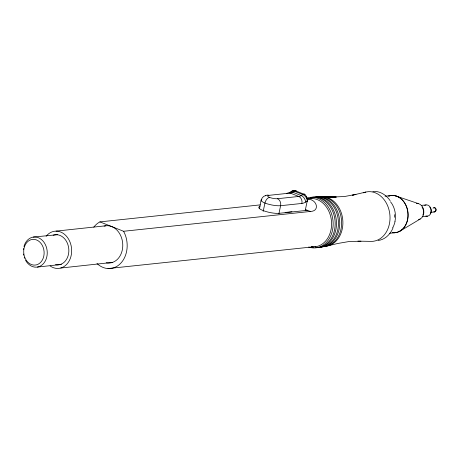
<?xml version="1.0" encoding="UTF-8"?>
<svg xmlns="http://www.w3.org/2000/svg" width="459" height="459" viewBox="0 0 459 459"><rect width="100%" height="100%" fill="white"/><g stroke="black" fill="none" stroke-linecap="round" stroke-linejoin="round"><path stroke-width="0.69" d="M290.576 192.487A5.571 3.678 59.1 0 1 294.38 191.196L302.894 194.57A5.571 3.678 59.1 0 1 307.255 200.858L307.255 200.858A2.226 0.459 9.7 0 0 307.266 200.273M307.249 200.91L305.269 210.325A2.226 0.522 12 0 0 305.459 209.763M394.941 221.536L395.256 219.666A19.857 15.686 83.9 0 0 392.52 204.748A19.995 15.767 84 0 0 390.448 201.753M259.519 208.386C260.758 204.025 260.081 196.704 265.824 195.477M263.191 211.364L264.946 203.079A5.577 3.167 -68.4 0 1 269.485 197.427A6.128 1.44 12 0 1 268.963 195.339A5.571 4.389 83.9 0 0 265.48 195.798M278.888 213.796L280.61 205.701A5.571 4.389 83.9 0 0 277.477 198.718A6.128 1.44 12 0 1 269.49 197.422M393.019 227.876C390.494 234.165 385.095 239.684 378.118 240.47M261.842 199.338A11.693 2.748 12 0 0 264.946 203.079A11.693 2.748 12 0 0 280.61 205.701L301.902 203.44A16.708 9.496 -68.4 0 0 305.596 202.109L307.22 201.134A2.226 0.522 12 0 0 307.323 200.52M399.858 231.21L420.26 218.983M327.496 245.921L337.64 243.499L349.184 241.509L360.958 241.199M365.789 192.063L352.414 195.207L355.966 194.375L344.388 196.544L332.689 197.02L320.48 196.888L336.309 197.083L323.337 196.813M93.774 227.182A24.275 19.14 83.9 0 1 99.924 221.892L123.591 231.273L310.29 211.461C320.577 211.278 316.612 198.85 307.897 199.332M385.049 196.222L390.678 195.568M37.299 267.092L61.46 264.424M60.754 268.033L112.535 262.399M56.05 231.124L105.995 225.765M268.963 195.339L290.249 193.078A11.136 6.334 -68.4 0 0 292.716 192.195L294.38 191.196A11.136 6.334 -68.4 0 1 295.292 190.732L304.185 194.283A5.502 4.257 79.3 0 1 305.333 195.121L305.642 195.465A5.548 4.263 78.5 0 1 306.279 196.32M277.477 198.718L298.763 196.458A11.136 6.334 -68.4 0 0 301.23 195.568L302.894 194.57A11.136 6.334 -68.4 0 1 303.806 194.105A2.226 1.268 -68.4 0 1 305.046 194.828M99.924 221.892L260.259 204.875M285.171 212.46L291.981 211.737M307.398 210.314L279.124 213.315A11.693 2.748 12 0 1 264.045 210.911A11.693 2.748 12 0 1 259.897 206.475M421.419 205.397L426.032 204.909M430.978 212.333L434.524 211.955M107.957 268.567L312.751 246.89M389.513 233.275L395.687 232.638M33.249 237.079L57.461 234.687M422.16 216.654L427.553 216.166M372.897 191.483C379.886 190.783 386.323 195.035 390.116 200.652M357.917 241.147L370.12 241.359A24.929 19.651 83.9 0 0 389.725 213.412A24.929 19.651 83.9 0 0 363.333 192.849M395.061 195.706L418.172 203.532M305.413 209.528L310.29 211.461M306.262 196.332L306.497 196.762M307.042 198.248L307.146 198.736M307.272 199.854L307.278 200.279A5.766 3.873 78.1 0 1 307.295 200.876M53.187 235.197A15.147 11.94 83.9 0 1 68.798 249.065A15.147 11.94 83.9 0 1 55.493 264.7M123.591 231.273A24.275 19.14 83.9 0 1 121.646 262.232A24.275 19.14 83.9 0 1 97.004 263.529M104.095 226.126A18.71 14.751 83.9 0 1 122.737 243.913A18.71 14.751 83.9 0 1 106.27 262.783M307.8 198.89A24.275 19.14 83.9 0 1 331.501 221.508A24.275 19.14 83.9 0 1 311.541 246.793M429.767 207.089A4.567 3.597 83.9 0 1 430.267 213.527M422.05 206.992A7.051 5.56 83.9 0 1 422.905 214.99M416.342 203.475A8.13 6.409 83.9 0 1 423.766 210.561A8.13 6.409 83.9 0 1 418.522 219.586M388.813 196.091A18.67 14.717 83.9 0 1 407.994 212.523A18.67 14.717 83.9 0 1 392.703 232.633M388.624 196.073A18.71 14.751 83.9 0 1 407.844 212.534A18.71 14.751 83.9 0 1 392.525 232.69M424.604 205.454A5.68 4.475 83.9 0 1 431.242 210.01A5.68 4.475 83.9 0 1 425.803 215.994M394.505 214.623A18.71 14.751 83.9 0 1 394.562 217.285M46.13 236.287A18.71 14.751 83.9 0 1 65.981 235.674A18.71 14.751 83.9 0 1 69.349 260.609A18.71 14.751 83.9 0 1 50.14 265.968M289.245 192.918A5.571 3.678 59.1 0 1 292.716 192.195L301.23 195.568A5.571 3.678 59.1 0 1 305.596 202.109M296.457 191.219A2.226 1.268 -68.4 0 0 295.292 190.732L294.873 190.594A5.502 4.257 79.3 0 0 293.628 190.485L293.295 190.537A5.548 4.292 78.1 0 0 292.423 190.852L292.113 191.03A5.628 4.366 75.9 0 0 291.149 192M306.543 196.727A5.628 4.24 77.5 0 1 307.1 198.231M307.226 198.73A5.72 4.102 77.1 0 1 307.346 199.86M301.902 203.44A5.571 4.389 83.9 0 0 298.763 196.458L290.249 193.078A5.571 4.389 83.9 0 0 286.766 193.537M315.752 246.713A25.188 19.857 83.9 0 1 314.817 246.46M309.756 198.925A25.188 19.857 83.9 0 1 310.617 198.483M315.149 197.072A25.188 19.857 83.9 0 1 338.266 219.918A25.188 19.857 83.9 0 1 320.485 247.131M313.698 247.034A25.302 19.944 83.9 0 1 312.757 246.781M307.673 199.04A25.302 19.944 83.9 0 1 308.54 198.592M311.695 197.456A25.302 19.944 83.9 0 1 336.2 219.23A25.302 19.944 83.9 0 1 318.448 247.458M307.341 197.99A25.388 20.012 83.9 0 1 333.148 223.022A25.388 20.012 83.9 0 1 308.655 247.005M310.324 197.554A25.348 19.984 83.9 0 1 334.99 220.263A25.348 19.984 83.9 0 1 315.66 247.676M312.332 247.229A25.348 19.984 83.9 0 1 311.391 246.976M319.969 196.957A24.792 19.542 83.9 0 1 342.718 219.442A24.792 19.542 83.9 0 1 325.219 246.231M318.586 196.974A24.924 19.645 83.9 0 1 341.542 220.463A24.924 19.645 83.9 0 1 322.465 246.529M316.526 197.02A25.096 19.783 83.9 0 1 339.637 220.67A25.096 19.783 83.9 0 1 320.422 246.919M311.15 198.867A25.096 19.783 83.9 0 1 312.005 198.426M395.021 221.565A19.806 15.646 83.2 0 1 392.72 227.664M433.875 208.116A1.784 1.406 83.9 0 1 435.958 209.545A1.784 1.406 83.9 0 1 434.254 211.427M433.026 208.116A2.226 1.756 83.9 0 1 435.298 207.984A2.226 1.756 83.9 0 1 435.872 210.813A2.226 1.756 83.9 0 1 433.778 211.834M23.948 246.454A15.147 11.94 83.9 0 1 41.419 239.518A15.147 11.94 83.9 0 1 44.075 262.881A15.147 11.94 83.9 0 1 25.515 260.213M24.608 258.274A15.147 11.94 83.9 0 1 24.235 257.252M23.679 255.129A15.147 11.94 83.9 0 1 23.489 254.039M23.369 249.639A15.147 11.94 83.9 0 1 23.501 248.554M24.602 246.328A12.921 10.184 83.9 0 0 34.918 265.107A12.921 10.184 83.9 0 0 42.217 245.249A12.921 10.184 83.9 0 0 24.602 246.328"/></g></svg>
